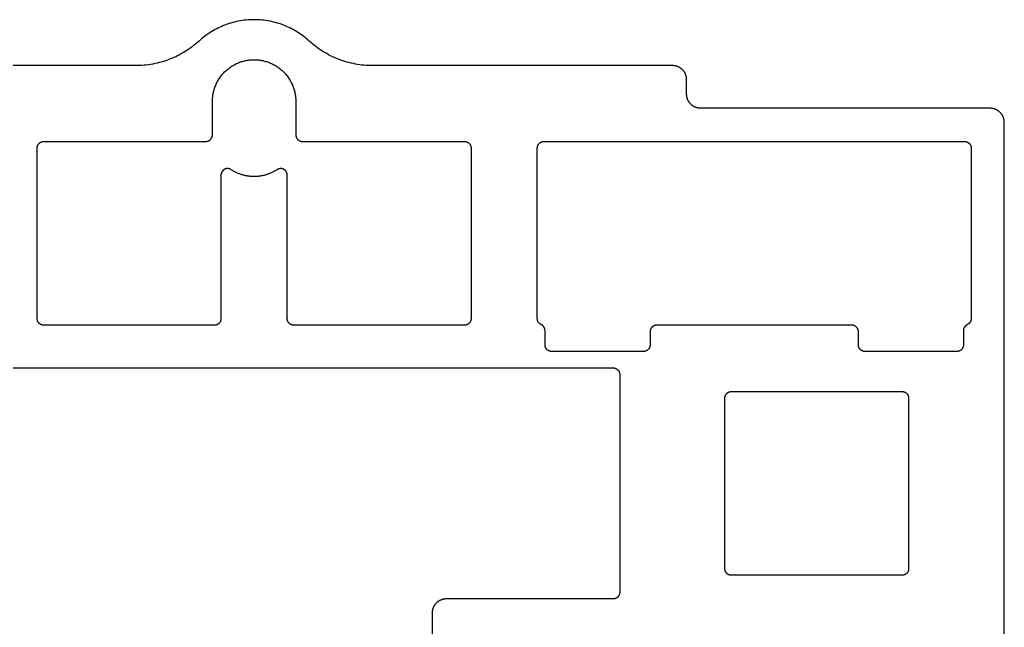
# Model space of a CAD drawing. Header units: millimetres. Extents: x 1057 to 1343, y -204 to -96.
# Drawn here: x 1267.9 to 1342.9, y -141.9 to -95.6 of the extents above; entities that cross this region are included whole.
import ezdxf

# ---------------------------------------------------------------- set-up
doc = ezdxf.new("R2010")
doc.units = ezdxf.units.MM
doc.layers.add('Layer 01', color=18, linetype='Continuous', true_color=0x000000)

msp = doc.modelspace()

# ---------------------------------------------------------------- linework, layer by layer
at = {"layer": 'Layer 01'}
for points in [[(1342.875, -196.55), (1342.875, -103.45), (1342.875, -103.426), (1342.874, -103.402), (1342.873, -103.378), (1342.871, -103.353), (1342.868, -103.329), (1342.865, -103.304), (1342.861, -103.279), (1342.857, -103.254), (1342.852, -103.229), (1342.847, -103.204), (1342.84, -103.179), (1342.834, -103.154), (1342.826, -103.129), (1342.818, -103.104), (1342.809, -103.079), (1342.8, -103.054), (1342.789, -103.03), (1342.779, -103.005), (1342.767, -102.981), (1342.755, -102.956), (1342.742, -102.932), (1342.729, -102.908), (1342.715, -102.885), (1342.7, -102.862), (1342.684, -102.839), (1342.668, -102.816), (1342.652, -102.794), (1342.635, -102.772), (1342.617, -102.751), (1342.598, -102.73), (1342.58, -102.71), (1342.56, -102.69), (1342.54, -102.67), (1342.52, -102.652), (1342.499, -102.633), (1342.478, -102.615), (1342.456, -102.598), (1342.434, -102.582), (1342.411, -102.566), (1342.388, -102.55), (1342.365, -102.535), (1342.342, -102.521), (1342.318, -102.508), (1342.294, -102.495), (1342.269, -102.483), (1342.245, -102.471), (1342.22, -102.461), (1342.196, -102.45), (1342.171, -102.441), (1342.146, -102.432), (1342.121, -102.424), (1342.096, -102.416), (1342.071, -102.41), (1342.046, -102.403), (1342.021, -102.398), (1341.996, -102.393), (1341.971, -102.389), (1341.946, -102.385), (1341.921, -102.382), (1341.897, -102.379), (1341.872, -102.377), (1341.848, -102.376), (1341.824, -102.375), (1341.8, -102.375), (1319.75, -102.375), (1319.726, -102.375), (1319.702, -102.374), (1319.678, -102.373), (1319.653, -102.371), (1319.629, -102.368), (1319.604, -102.365), (1319.579, -102.361), (1319.554, -102.357), (1319.529, -102.352), (1319.504, -102.347), (1319.479, -102.34), (1319.454, -102.334), (1319.429, -102.326), (1319.404, -102.318), (1319.379, -102.309), (1319.354, -102.3), (1319.33, -102.289), (1319.305, -102.279), (1319.281, -102.267), (1319.256, -102.255), (1319.232, -102.242), (1319.208, -102.229), (1319.185, -102.215), (1319.162, -102.2), (1319.139, -102.184), (1319.116, -102.168), (1319.094, -102.152), (1319.072, -102.135), (1319.051, -102.117), (1319.03, -102.098), (1319.01, -102.08), (1318.99, -102.06), (1318.97, -102.04), (1318.952, -102.02), (1318.933, -101.999), (1318.915, -101.978), (1318.898, -101.956), (1318.882, -101.934), (1318.866, -101.911), (1318.85, -101.888), (1318.835, -101.865), (1318.821, -101.842), (1318.808, -101.818), (1318.795, -101.794), (1318.783, -101.769), (1318.771, -101.745), (1318.761, -101.72), (1318.75, -101.696), (1318.741, -101.671), (1318.732, -101.646), (1318.724, -101.621), (1318.716, -101.596), (1318.71, -101.571), (1318.703, -101.546), (1318.698, -101.521), (1318.693, -101.496), (1318.689, -101.471), (1318.685, -101.446), (1318.682, -101.421), (1318.679, -101.397), (1318.677, -101.372), (1318.676, -101.348), (1318.675, -101.324), (1318.675, -101.3), (1318.675, -100.2), (1318.675, -100.176), (1318.674, -100.152), (1318.673, -100.128), (1318.671, -100.103), (1318.668, -100.079), (1318.665, -100.054), (1318.661, -100.029), (1318.657, -100.004), (1318.652, -99.979), (1318.647, -99.954), (1318.64, -99.929), (1318.634, -99.904), (1318.626, -99.879), (1318.618, -99.854), (1318.609, -99.829), (1318.6, -99.804), (1318.589, -99.78), (1318.579, -99.755), (1318.567, -99.731), (1318.555, -99.706), (1318.542, -99.682), (1318.529, -99.658), (1318.515, -99.635), (1318.5, -99.612), (1318.484, -99.589), (1318.468, -99.566), (1318.452, -99.544), (1318.435, -99.522), (1318.417, -99.501), (1318.398, -99.48), (1318.38, -99.46), (1318.36, -99.44), (1318.34, -99.42), (1318.32, -99.402), (1318.299, -99.383), (1318.278, -99.365), (1318.256, -99.348), (1318.234, -99.332), (1318.211, -99.316), (1318.188, -99.3), (1318.165, -99.285), (1318.142, -99.271), (1318.118, -99.258), (1318.094, -99.245), (1318.069, -99.233), (1318.045, -99.221), (1318.02, -99.211), (1317.996, -99.2), (1317.971, -99.191), (1317.946, -99.182), (1317.921, -99.174), (1317.896, -99.166), (1317.871, -99.16), (1317.846, -99.153), (1317.821, -99.148), (1317.796, -99.143), (1317.771, -99.139), (1317.746, -99.135), (1317.721, -99.132), (1317.697, -99.129), (1317.672, -99.127), (1317.648, -99.126), (1317.624, -99.125), (1317.6, -99.125), (1294.756, -99.125), (1294.593, -99.123), (1294.43, -99.118), (1294.267, -99.108), (1294.103, -99.095), (1293.939, -99.078), (1293.775, -99.058), (1293.611, -99.033), (1293.448, -99.005), (1293.285, -98.973), (1293.122, -98.937), (1292.96, -98.897), (1292.798, -98.853), (1292.638, -98.805), (1292.478, -98.754), (1292.32, -98.699), (1292.163, -98.64), (1292.007, -98.578), (1291.853, -98.512), (1291.7, -98.442), (1291.55, -98.369), (1291.401, -98.293), (1291.254, -98.213), (1291.11, -98.13), (1290.967, -98.043), (1290.827, -97.954), (1290.69, -97.862), (1290.555, -97.767), (1290.422, -97.669), (1290.292, -97.568), (1290.165, -97.465), (1290.041, -97.359), (1289.92, -97.251), (1289.822, -97.163), (1289.721, -97.077), (1289.618, -96.992), (1289.512, -96.909), (1289.403, -96.828), (1289.292, -96.748), (1289.178, -96.671), (1289.062, -96.595), (1288.943, -96.522), (1288.822, -96.45), (1288.699, -96.381), (1288.574, -96.315), (1288.446, -96.251), (1288.316, -96.19), (1288.184, -96.131), (1288.05, -96.076), (1287.915, -96.023), (1287.777, -95.973), (1287.638, -95.926), (1287.497, -95.883), (1287.355, -95.842), (1287.211, -95.805), (1287.066, -95.771), (1286.92, -95.741), (1286.773, -95.714), (1286.625, -95.69), (1286.476, -95.67), (1286.327, -95.654), (1286.177, -95.641), (1286.026, -95.632), (1285.876, -95.627), (1285.725, -95.625), (1285.574, -95.627), (1285.424, -95.632), (1285.273, -95.641), (1285.123, -95.654), (1284.974, -95.67), (1284.825, -95.69), (1284.677, -95.714), (1284.53, -95.741), (1284.384, -95.771), (1284.239, -95.805), (1284.095, -95.842), (1283.953, -95.883), (1283.812, -95.926), (1283.673, -95.973), (1283.535, -96.023), (1283.4, -96.076), (1283.266, -96.131), (1283.134, -96.19), (1283.004, -96.251), (1282.876, -96.315), (1282.751, -96.381), (1282.628, -96.45), (1282.507, -96.522), (1282.388, -96.595), (1282.272, -96.671), (1282.158, -96.748), (1282.047, -96.828), (1281.938, -96.909), (1281.832, -96.992), (1281.729, -97.077), (1281.628, -97.163), (1281.53, -97.251), (1281.409, -97.359), (1281.285, -97.465), (1281.158, -97.568), (1281.028, -97.669), (1280.895, -97.767), (1280.76, -97.862), (1280.623, -97.954), (1280.483, -98.043), (1280.34, -98.13), (1280.196, -98.213), (1280.049, -98.293), (1279.9, -98.369), (1279.75, -98.442), (1279.597, -98.512), (1279.443, -98.578), (1279.287, -98.64), (1279.13, -98.699), (1278.972, -98.754), (1278.812, -98.805), (1278.652, -98.853), (1278.49, -98.897), (1278.328, -98.937), (1278.165, -98.973), (1278.002, -99.005), (1277.839, -99.033), (1277.675, -99.058), (1277.511, -99.078), (1277.347, -99.095), (1277.183, -99.108), (1277.02, -99.118), (1276.857, -99.123), (1276.694, -99.125), (1123.306, -99.125)], [(1086.925, -122.15), (1313.075, -122.15), (1313.086, -122.15), (1313.097, -122.15), (1313.109, -122.151), (1313.12, -122.152), (1313.131, -122.153), (1313.143, -122.155), (1313.154, -122.156), (1313.166, -122.158), (1313.178, -122.161), (1313.189, -122.163), (1313.201, -122.166), (1313.213, -122.169), (1313.224, -122.173), (1313.236, -122.177), (1313.247, -122.181), (1313.259, -122.185), (1313.271, -122.19), (1313.282, -122.195), (1313.293, -122.2), (1313.305, -122.206), (1313.316, -122.212), (1313.327, -122.218), (1313.338, -122.225), (1313.349, -122.232), (1313.359, -122.239), (1313.37, -122.246), (1313.38, -122.254), (1313.39, -122.262), (1313.4, -122.27), (1313.41, -122.279), (1313.419, -122.287), (1313.429, -122.296), (1313.438, -122.306), (1313.446, -122.315), (1313.455, -122.325), (1313.463, -122.335), (1313.471, -122.345), (1313.479, -122.355), (1313.486, -122.366), (1313.493, -122.376), (1313.5, -122.387), (1313.507, -122.398), (1313.513, -122.409), (1313.519, -122.42), (1313.525, -122.432), (1313.53, -122.443), (1313.535, -122.454), (1313.54, -122.466), (1313.544, -122.478), (1313.548, -122.489), (1313.552, -122.501), (1313.556, -122.512), (1313.559, -122.524), (1313.562, -122.536), (1313.564, -122.547), (1313.567, -122.559), (1313.569, -122.571), (1313.57, -122.582), (1313.572, -122.594), (1313.573, -122.605), (1313.574, -122.616), (1313.575, -122.628), (1313.575, -122.639), (1313.575, -122.65), (1313.575, -139.25), (1313.575, -139.261), (1313.575, -139.272), (1313.574, -139.284), (1313.573, -139.295), (1313.572, -139.306), (1313.57, -139.318), (1313.569, -139.329), (1313.567, -139.341), (1313.564, -139.353), (1313.562, -139.364), (1313.559, -139.376), (1313.556, -139.388), (1313.552, -139.399), (1313.548, -139.411), (1313.544, -139.422), (1313.54, -139.434), (1313.535, -139.446), (1313.53, -139.457), (1313.525, -139.468), (1313.519, -139.48), (1313.513, -139.491), (1313.507, -139.502), (1313.5, -139.513), (1313.493, -139.524), (1313.486, -139.534), (1313.479, -139.545), (1313.471, -139.555), (1313.463, -139.565), (1313.455, -139.575), (1313.446, -139.585), (1313.438, -139.594), (1313.429, -139.604), (1313.419, -139.613), (1313.41, -139.621), (1313.4, -139.63), (1313.39, -139.638), (1313.38, -139.646), (1313.37, -139.654), (1313.359, -139.661), (1313.349, -139.668), (1313.338, -139.675), (1313.327, -139.682), (1313.316, -139.688), (1313.305, -139.694), (1313.293, -139.7), (1313.282, -139.705), (1313.271, -139.71), (1313.259, -139.715), (1313.247, -139.719), (1313.236, -139.723), (1313.224, -139.727), (1313.213, -139.731), (1313.201, -139.734), (1313.189, -139.737), (1313.178, -139.739), (1313.166, -139.742), (1313.154, -139.744), (1313.143, -139.745), (1313.131, -139.747), (1313.12, -139.748), (1313.109, -139.749), (1313.097, -139.75), (1313.086, -139.75), (1313.075, -139.75), (1300.362, -139.75), (1300.339, -139.75), (1300.315, -139.751), (1300.29, -139.752), (1300.266, -139.754), (1300.241, -139.757), (1300.217, -139.76), (1300.192, -139.764), (1300.167, -139.768), (1300.142, -139.773), (1300.117, -139.778), (1300.092, -139.785), (1300.067, -139.791), (1300.042, -139.799), (1300.017, -139.807), (1299.992, -139.816), (1299.967, -139.825), (1299.942, -139.836), (1299.917, -139.846), (1299.893, -139.858), (1299.869, -139.87), (1299.845, -139.883), (1299.821, -139.896), (1299.797, -139.91), (1299.774, -139.925), (1299.751, -139.941), (1299.729, -139.957), (1299.707, -139.973), (1299.685, -139.99), (1299.664, -140.008), (1299.643, -140.027), (1299.622, -140.045), (1299.602, -140.065), (1299.583, -140.085), (1299.564, -140.105), (1299.546, -140.126), (1299.528, -140.147), (1299.511, -140.169), (1299.494, -140.191), (1299.478, -140.214), (1299.463, -140.237), (1299.448, -140.26), (1299.434, -140.283), (1299.42, -140.307), (1299.408, -140.331), (1299.395, -140.356), (1299.384, -140.38), (1299.373, -140.405), (1299.363, -140.429), (1299.353, -140.454), (1299.345, -140.479), (1299.337, -140.504), (1299.329, -140.529), (1299.322, -140.554), (1299.316, -140.579), (1299.31, -140.604), (1299.305, -140.629), (1299.301, -140.654), (1299.297, -140.679), (1299.294, -140.704), (1299.292, -140.728), (1299.29, -140.753), (1299.289, -140.777), (1299.288, -140.801), (1299.287, -140.825), (1299.287, -158.3)]]:
    msp.add_lwpolyline(points, dxfattribs=at)
for points in [[(1283.976, -107.05), (1283.962, -107.041), (1283.948, -107.033), (1283.934, -107.025), (1283.919, -107.017), (1283.904, -107.01), (1283.889, -107.004), (1283.873, -106.998), (1283.857, -106.992), (1283.841, -106.987), (1283.824, -106.982), (1283.808, -106.978), (1283.791, -106.975), (1283.774, -106.972), (1283.757, -106.97), (1283.74, -106.968), (1283.722, -106.967), (1283.705, -106.967), (1283.688, -106.967), (1283.671, -106.968), (1283.654, -106.969), (1283.637, -106.971), (1283.62, -106.973), (1283.603, -106.976), (1283.586, -106.98), (1283.57, -106.984), (1283.554, -106.989), (1283.538, -106.994), (1283.522, -106.999), (1283.507, -107.005), (1283.492, -107.012), (1283.477, -107.019), (1283.463, -107.026), (1283.449, -107.034), (1283.435, -107.043), (1283.421, -107.052), (1283.408, -107.061), (1283.395, -107.071), (1283.382, -107.081), (1283.369, -107.092), (1283.356, -107.104), (1283.344, -107.115), (1283.332, -107.128), (1283.321, -107.141), (1283.31, -107.154), (1283.3, -107.167), (1283.289, -107.181), (1283.28, -107.196), (1283.271, -107.21), (1283.262, -107.225), (1283.254, -107.24), (1283.247, -107.256), (1283.24, -107.272), (1283.233, -107.288), (1283.227, -107.304), (1283.222, -107.32), (1283.217, -107.336), (1283.213, -107.352), (1283.21, -107.369), (1283.207, -107.385), (1283.204, -107.402), (1283.202, -107.418), (1283.201, -107.434), (1283.2, -107.451), (1283.2, -107.467), (1283.2, -118.4), (1283.2, -118.411), (1283.2, -118.422), (1283.199, -118.434), (1283.198, -118.445), (1283.197, -118.456), (1283.195, -118.468), (1283.194, -118.479), (1283.192, -118.491), (1283.189, -118.503), (1283.187, -118.514), (1283.184, -118.526), (1283.181, -118.538), (1283.177, -118.549), (1283.173, -118.561), (1283.169, -118.572), (1283.165, -118.584), (1283.16, -118.596), (1283.155, -118.607), (1283.15, -118.618), (1283.144, -118.63), (1283.138, -118.641), (1283.132, -118.652), (1283.125, -118.663), (1283.118, -118.674), (1283.111, -118.684), (1283.104, -118.695), (1283.096, -118.705), (1283.088, -118.715), (1283.08, -118.725), (1283.071, -118.735), (1283.063, -118.744), (1283.054, -118.754), (1283.044, -118.763), (1283.035, -118.771), (1283.025, -118.78), (1283.015, -118.788), (1283.005, -118.796), (1282.995, -118.804), (1282.984, -118.811), (1282.974, -118.818), (1282.963, -118.825), (1282.952, -118.832), (1282.941, -118.838), (1282.93, -118.844), (1282.918, -118.85), (1282.907, -118.855), (1282.896, -118.86), (1282.884, -118.865), (1282.872, -118.869), (1282.861, -118.873), (1282.849, -118.877), (1282.838, -118.881), (1282.826, -118.884), (1282.814, -118.887), (1282.803, -118.889), (1282.791, -118.892), (1282.779, -118.894), (1282.768, -118.895), (1282.756, -118.897), (1282.745, -118.898), (1282.734, -118.899), (1282.722, -118.9), (1282.711, -118.9), (1282.7, -118.9), (1269.7, -118.9), (1269.689, -118.9), (1269.678, -118.9), (1269.666, -118.899), (1269.655, -118.898), (1269.644, -118.897), (1269.632, -118.895), (1269.621, -118.894), (1269.609, -118.892), (1269.597, -118.889), (1269.586, -118.887), (1269.574, -118.884), (1269.562, -118.881), (1269.551, -118.877), (1269.539, -118.873), (1269.528, -118.869), (1269.516, -118.865), (1269.504, -118.86), (1269.493, -118.855), (1269.482, -118.85), (1269.47, -118.844), (1269.459, -118.838), (1269.448, -118.832), (1269.437, -118.825), (1269.426, -118.818), (1269.416, -118.811), (1269.405, -118.804), (1269.395, -118.796), (1269.385, -118.788), (1269.375, -118.78), (1269.365, -118.771), (1269.356, -118.763), (1269.346, -118.754), (1269.337, -118.744), (1269.329, -118.735), (1269.32, -118.725), (1269.312, -118.715), (1269.304, -118.705), (1269.296, -118.695), (1269.289, -118.684), (1269.282, -118.674), (1269.275, -118.663), (1269.268, -118.652), (1269.262, -118.641), (1269.256, -118.63), (1269.25, -118.618), (1269.245, -118.607), (1269.24, -118.596), (1269.235, -118.584), (1269.231, -118.572), (1269.227, -118.561), (1269.223, -118.549), (1269.219, -118.538), (1269.216, -118.526), (1269.213, -118.514), (1269.211, -118.503), (1269.208, -118.491), (1269.206, -118.479), (1269.205, -118.468), (1269.203, -118.456), (1269.202, -118.445), (1269.201, -118.434), (1269.2, -118.422), (1269.2, -118.411), (1269.2, -118.4), (1269.2, -105.4), (1269.2, -105.389), (1269.2, -105.378), (1269.201, -105.366), (1269.202, -105.355), (1269.203, -105.344), (1269.205, -105.332), (1269.206, -105.321), (1269.208, -105.309), (1269.211, -105.297), (1269.213, -105.286), (1269.216, -105.274), (1269.219, -105.262), (1269.223, -105.251), (1269.227, -105.239), (1269.231, -105.228), (1269.235, -105.216), (1269.24, -105.204), (1269.245, -105.193), (1269.25, -105.182), (1269.256, -105.17), (1269.262, -105.159), (1269.268, -105.148), (1269.275, -105.137), (1269.282, -105.126), (1269.289, -105.116), (1269.296, -105.105), (1269.304, -105.095), (1269.312, -105.085), (1269.32, -105.075), (1269.329, -105.065), (1269.337, -105.056), (1269.346, -105.046), (1269.356, -105.037), (1269.365, -105.029), (1269.375, -105.02), (1269.385, -105.012), (1269.395, -105.004), (1269.405, -104.996), (1269.416, -104.989), (1269.426, -104.982), (1269.437, -104.975), (1269.448, -104.968), (1269.459, -104.962), (1269.47, -104.956), (1269.482, -104.95), (1269.493, -104.945), (1269.504, -104.94), (1269.516, -104.935), (1269.528, -104.931), (1269.539, -104.927), (1269.551, -104.923), (1269.562, -104.919), (1269.574, -104.916), (1269.586, -104.913), (1269.597, -104.911), (1269.609, -104.908), (1269.621, -104.906), (1269.632, -104.905), (1269.644, -104.903), (1269.655, -104.902), (1269.666, -104.901), (1269.678, -104.9), (1269.689, -104.9), (1269.7, -104.9), (1282.05, -104.9), (1282.062, -104.9), (1282.074, -104.899), (1282.086, -104.899), (1282.098, -104.898), (1282.11, -104.896), (1282.122, -104.895), (1282.135, -104.893), (1282.147, -104.891), (1282.159, -104.888), (1282.171, -104.885), (1282.183, -104.882), (1282.195, -104.879), (1282.206, -104.875), (1282.218, -104.871), (1282.23, -104.867), (1282.241, -104.862), (1282.253, -104.857), (1282.264, -104.852), (1282.275, -104.846), (1282.286, -104.841), (1282.297, -104.835), (1282.308, -104.828), (1282.318, -104.822), (1282.329, -104.815), (1282.339, -104.808), (1282.349, -104.801), (1282.358, -104.794), (1282.368, -104.786), (1282.377, -104.778), (1282.386, -104.77), (1282.395, -104.762), (1282.404, -104.754), (1282.412, -104.745), (1282.42, -104.736), (1282.428, -104.727), (1282.436, -104.718), (1282.444, -104.708), (1282.451, -104.699), (1282.458, -104.689), (1282.465, -104.679), (1282.472, -104.668), (1282.478, -104.658), (1282.485, -104.647), (1282.491, -104.636), (1282.496, -104.625), (1282.502, -104.614), (1282.507, -104.603), (1282.512, -104.591), (1282.517, -104.58), (1282.521, -104.568), (1282.525, -104.556), (1282.529, -104.545), (1282.532, -104.533), (1282.535, -104.521), (1282.538, -104.509), (1282.541, -104.497), (1282.543, -104.485), (1282.545, -104.472), (1282.546, -104.46), (1282.548, -104.448), (1282.549, -104.436), (1282.549, -104.424), (1282.55, -104.412), (1282.55, -104.4), (1282.55, -101.85), (1282.551, -101.78), (1282.553, -101.708), (1282.557, -101.637), (1282.563, -101.565), (1282.57, -101.492), (1282.579, -101.419), (1282.59, -101.346), (1282.603, -101.272), (1282.618, -101.198), (1282.634, -101.124), (1282.652, -101.05), (1282.673, -100.976), (1282.695, -100.902), (1282.719, -100.828), (1282.745, -100.755), (1282.773, -100.681), (1282.803, -100.608), (1282.835, -100.536), (1282.869, -100.463), (1282.905, -100.392), (1282.943, -100.321), (1282.982, -100.251), (1283.024, -100.181), (1283.068, -100.113), (1283.113, -100.045), (1283.16, -99.978), (1283.209, -99.913), (1283.26, -99.849), (1283.313, -99.786), (1283.367, -99.724), (1283.423, -99.664), (1283.48, -99.605), (1283.539, -99.548), (1283.599, -99.492), (1283.661, -99.438), (1283.724, -99.385), (1283.788, -99.334), (1283.853, -99.285), (1283.92, -99.238), (1283.988, -99.193), (1284.056, -99.149), (1284.126, -99.107), (1284.196, -99.068), (1284.267, -99.03), (1284.338, -98.994), (1284.411, -98.96), (1284.483, -98.928), (1284.556, -98.898), (1284.63, -98.87), (1284.703, -98.844), (1284.777, -98.82), (1284.851, -98.798), (1284.925, -98.777), (1284.999, -98.759), (1285.073, -98.743), (1285.147, -98.728), (1285.221, -98.715), (1285.294, -98.704), (1285.367, -98.695), (1285.44, -98.688), (1285.512, -98.682), (1285.583, -98.678), (1285.655, -98.676), (1285.725, -98.675), (1285.795, -98.676), (1285.867, -98.678), (1285.938, -98.682), (1286.01, -98.688), (1286.083, -98.695), (1286.156, -98.704), (1286.229, -98.715), (1286.303, -98.728), (1286.377, -98.743), (1286.451, -98.759), (1286.525, -98.777), (1286.599, -98.798), (1286.673, -98.82), (1286.747, -98.844), (1286.82, -98.87), (1286.894, -98.898), (1286.967, -98.928), (1287.039, -98.96), (1287.112, -98.994), (1287.183, -99.03), (1287.254, -99.068), (1287.324, -99.107), (1287.394, -99.149), (1287.462, -99.193), (1287.53, -99.238), (1287.597, -99.285), (1287.662, -99.334), (1287.726, -99.385), (1287.789, -99.438), (1287.851, -99.492), (1287.911, -99.548), (1287.97, -99.605), (1288.027, -99.664), (1288.083, -99.724), (1288.137, -99.786), (1288.19, -99.849), (1288.241, -99.913), (1288.29, -99.978), (1288.337, -100.045), (1288.382, -100.113), (1288.426, -100.181), (1288.468, -100.251), (1288.507, -100.321), (1288.545, -100.392), (1288.581, -100.463), (1288.615, -100.536), (1288.647, -100.608), (1288.677, -100.681), (1288.705, -100.755), (1288.731, -100.828), (1288.755, -100.902), (1288.777, -100.976), (1288.798, -101.05), (1288.816, -101.124), (1288.832, -101.198), (1288.847, -101.272), (1288.86, -101.346), (1288.871, -101.419), (1288.88, -101.492), (1288.887, -101.565), (1288.893, -101.637), (1288.897, -101.708), (1288.899, -101.78), (1288.9, -101.85), (1288.9, -104.4), (1288.9, -104.411), (1288.9, -104.422), (1288.901, -104.434), (1288.902, -104.445), (1288.903, -104.456), (1288.905, -104.468), (1288.906, -104.479), (1288.908, -104.491), (1288.911, -104.503), (1288.913, -104.514), (1288.916, -104.526), (1288.919, -104.538), (1288.923, -104.549), (1288.927, -104.561), (1288.931, -104.572), (1288.935, -104.584), (1288.94, -104.596), (1288.945, -104.607), (1288.95, -104.618), (1288.956, -104.63), (1288.962, -104.641), (1288.968, -104.652), (1288.975, -104.663), (1288.982, -104.674), (1288.989, -104.684), (1288.996, -104.695), (1289.004, -104.705), (1289.012, -104.715), (1289.02, -104.725), (1289.029, -104.735), (1289.037, -104.744), (1289.046, -104.754), (1289.056, -104.763), (1289.065, -104.771), (1289.075, -104.78), (1289.085, -104.788), (1289.095, -104.796), (1289.105, -104.804), (1289.116, -104.811), (1289.126, -104.818), (1289.137, -104.825), (1289.148, -104.832), (1289.159, -104.838), (1289.17, -104.844), (1289.182, -104.85), (1289.193, -104.855), (1289.204, -104.86), (1289.216, -104.865), (1289.228, -104.869), (1289.239, -104.873), (1289.251, -104.877), (1289.262, -104.881), (1289.274, -104.884), (1289.286, -104.887), (1289.297, -104.889), (1289.309, -104.892), (1289.321, -104.894), (1289.332, -104.895), (1289.344, -104.897), (1289.355, -104.898), (1289.366, -104.899), (1289.378, -104.9), (1289.389, -104.9), (1289.4, -104.9), (1301.75, -104.9), (1301.761, -104.9), (1301.772, -104.9), (1301.784, -104.901), (1301.795, -104.902), (1301.806, -104.903), (1301.818, -104.905), (1301.829, -104.906), (1301.841, -104.908), (1301.853, -104.911), (1301.864, -104.913), (1301.876, -104.916), (1301.888, -104.919), (1301.899, -104.923), (1301.911, -104.927), (1301.922, -104.931), (1301.934, -104.935), (1301.946, -104.94), (1301.957, -104.945), (1301.968, -104.95), (1301.98, -104.956), (1301.991, -104.962), (1302.002, -104.968), (1302.013, -104.975), (1302.024, -104.982), (1302.034, -104.989), (1302.045, -104.996), (1302.055, -105.004), (1302.065, -105.012), (1302.075, -105.02), (1302.085, -105.029), (1302.094, -105.037), (1302.104, -105.046), (1302.113, -105.056), (1302.121, -105.065), (1302.13, -105.075), (1302.138, -105.085), (1302.146, -105.095), (1302.154, -105.105), (1302.161, -105.116), (1302.168, -105.126), (1302.175, -105.137), (1302.182, -105.148), (1302.188, -105.159), (1302.194, -105.17), (1302.2, -105.182), (1302.205, -105.193), (1302.21, -105.204), (1302.215, -105.216), (1302.219, -105.228), (1302.223, -105.239), (1302.227, -105.251), (1302.231, -105.262), (1302.234, -105.274), (1302.237, -105.286), (1302.239, -105.297), (1302.242, -105.309), (1302.244, -105.321), (1302.245, -105.332), (1302.247, -105.344), (1302.248, -105.355), (1302.249, -105.366), (1302.25, -105.378), (1302.25, -105.389), (1302.25, -105.4), (1302.25, -118.4), (1302.25, -118.411), (1302.25, -118.422), (1302.249, -118.434), (1302.248, -118.445), (1302.247, -118.456), (1302.245, -118.468), (1302.244, -118.479), (1302.242, -118.491), (1302.239, -118.503), (1302.237, -118.514), (1302.234, -118.526), (1302.231, -118.538), (1302.227, -118.549), (1302.223, -118.561), (1302.219, -118.572), (1302.215, -118.584), (1302.21, -118.596), (1302.205, -118.607), (1302.2, -118.618), (1302.194, -118.63), (1302.188, -118.641), (1302.182, -118.652), (1302.175, -118.663), (1302.168, -118.674), (1302.161, -118.684), (1302.154, -118.695), (1302.146, -118.705), (1302.138, -118.715), (1302.13, -118.725), (1302.121, -118.735), (1302.113, -118.744), (1302.104, -118.754), (1302.094, -118.763), (1302.085, -118.771), (1302.075, -118.78), (1302.065, -118.788), (1302.055, -118.796), (1302.045, -118.804), (1302.034, -118.811), (1302.024, -118.818), (1302.013, -118.825), (1302.002, -118.832), (1301.991, -118.838), (1301.98, -118.844), (1301.968, -118.85), (1301.957, -118.855), (1301.946, -118.86), (1301.934, -118.865), (1301.922, -118.869), (1301.911, -118.873), (1301.899, -118.877), (1301.888, -118.881), (1301.876, -118.884), (1301.864, -118.887), (1301.853, -118.889), (1301.841, -118.892), (1301.829, -118.894), (1301.818, -118.895), (1301.806, -118.897), (1301.795, -118.898), (1301.784, -118.899), (1301.772, -118.9), (1301.761, -118.9), (1301.75, -118.9), (1288.75, -118.9), (1288.739, -118.9), (1288.728, -118.9), (1288.716, -118.899), (1288.705, -118.898), (1288.694, -118.897), (1288.682, -118.895), (1288.671, -118.894), (1288.659, -118.892), (1288.647, -118.889), (1288.636, -118.887), (1288.624, -118.884), (1288.612, -118.881), (1288.601, -118.877), (1288.589, -118.873), (1288.578, -118.869), (1288.566, -118.865), (1288.554, -118.86), (1288.543, -118.855), (1288.532, -118.85), (1288.52, -118.844), (1288.509, -118.838), (1288.498, -118.832), (1288.487, -118.825), (1288.476, -118.818), (1288.466, -118.811), (1288.455, -118.804), (1288.445, -118.796), (1288.435, -118.788), (1288.425, -118.78), (1288.415, -118.771), (1288.406, -118.763), (1288.396, -118.754), (1288.387, -118.744), (1288.379, -118.735), (1288.37, -118.725), (1288.362, -118.715), (1288.354, -118.705), (1288.346, -118.695), (1288.339, -118.684), (1288.332, -118.674), (1288.325, -118.663), (1288.318, -118.652), (1288.312, -118.641), (1288.306, -118.63), (1288.3, -118.618), (1288.295, -118.607), (1288.29, -118.596), (1288.285, -118.584), (1288.281, -118.572), (1288.277, -118.561), (1288.273, -118.549), (1288.269, -118.538), (1288.266, -118.526), (1288.263, -118.514), (1288.261, -118.503), (1288.258, -118.491), (1288.256, -118.479), (1288.255, -118.468), (1288.253, -118.456), (1288.252, -118.445), (1288.251, -118.434), (1288.25, -118.422), (1288.25, -118.411), (1288.25, -118.4), (1288.25, -107.467), (1288.25, -107.451), (1288.249, -107.434), (1288.248, -107.418), (1288.246, -107.402), (1288.243, -107.385), (1288.24, -107.369), (1288.237, -107.352), (1288.233, -107.336), (1288.228, -107.32), (1288.223, -107.304), (1288.217, -107.288), (1288.21, -107.272), (1288.203, -107.256), (1288.196, -107.24), (1288.188, -107.225), (1288.179, -107.21), (1288.17, -107.196), (1288.161, -107.181), (1288.15, -107.167), (1288.14, -107.154), (1288.129, -107.141), (1288.118, -107.128), (1288.106, -107.115), (1288.094, -107.104), (1288.081, -107.092), (1288.068, -107.081), (1288.055, -107.071), (1288.042, -107.061), (1288.029, -107.052), (1288.015, -107.043), (1288.001, -107.034), (1287.987, -107.026), (1287.973, -107.019), (1287.958, -107.012), (1287.943, -107.005), (1287.928, -106.999), (1287.912, -106.994), (1287.896, -106.989), (1287.88, -106.984), (1287.864, -106.98), (1287.847, -106.976), (1287.83, -106.973), (1287.813, -106.971), (1287.796, -106.969), (1287.779, -106.968), (1287.762, -106.967), (1287.745, -106.967), (1287.728, -106.967), (1287.71, -106.968), (1287.693, -106.97), (1287.676, -106.972), (1287.659, -106.975), (1287.642, -106.978), (1287.626, -106.982), (1287.609, -106.987), (1287.593, -106.992), (1287.577, -106.998), (1287.561, -107.004), (1287.546, -107.01), (1287.531, -107.017), (1287.516, -107.025), (1287.502, -107.033), (1287.488, -107.041), (1287.474, -107.05), (1287.382, -107.108), (1287.334, -107.137), (1287.286, -107.165), (1287.237, -107.192), (1287.188, -107.218), (1287.137, -107.244), (1287.086, -107.268), (1287.035, -107.292), (1286.983, -107.315), (1286.93, -107.338), (1286.876, -107.359), (1286.823, -107.379), (1286.768, -107.399), (1286.713, -107.417), (1286.658, -107.435), (1286.602, -107.452), (1286.545, -107.467), (1286.488, -107.482), (1286.431, -107.495), (1286.374, -107.508), (1286.316, -107.52), (1286.258, -107.53), (1286.199, -107.539), (1286.14, -107.548), (1286.081, -107.555), (1286.022, -107.561), (1285.963, -107.566), (1285.904, -107.57), (1285.844, -107.573), (1285.785, -107.574), (1285.725, -107.575), (1285.665, -107.574), (1285.606, -107.573), (1285.546, -107.57), (1285.487, -107.566), (1285.428, -107.561), (1285.369, -107.555), (1285.31, -107.548), (1285.251, -107.539), (1285.192, -107.53), (1285.134, -107.52), (1285.076, -107.508), (1285.019, -107.495), (1284.962, -107.482), (1284.905, -107.467), (1284.848, -107.452), (1284.792, -107.435), (1284.737, -107.417), (1284.682, -107.399), (1284.627, -107.379), (1284.574, -107.359), (1284.52, -107.338), (1284.467, -107.315), (1284.415, -107.292), (1284.364, -107.268), (1284.313, -107.244), (1284.262, -107.218), (1284.213, -107.192), (1284.164, -107.165), (1284.116, -107.137), (1284.068, -107.108)], [(1340.056, -118.855), (1340.041, -118.863), (1340.026, -118.871), (1340.011, -118.879), (1340.003, -118.883), (1339.996, -118.888), (1339.988, -118.893), (1339.981, -118.898), (1339.974, -118.903), (1339.967, -118.908), (1339.96, -118.913), (1339.952, -118.919), (1339.945, -118.924), (1339.939, -118.93), (1339.932, -118.936), (1339.925, -118.942), (1339.918, -118.948), (1339.912, -118.955), (1339.906, -118.961), (1339.899, -118.968), (1339.893, -118.974), (1339.887, -118.981), (1339.881, -118.988), (1339.875, -118.995), (1339.869, -119.002), (1339.864, -119.01), (1339.858, -119.017), (1339.853, -119.025), (1339.848, -119.032), (1339.843, -119.04), (1339.838, -119.048), (1339.833, -119.055), (1339.828, -119.063), (1339.824, -119.071), (1339.82, -119.08), (1339.815, -119.088), (1339.811, -119.096), (1339.808, -119.104), (1339.804, -119.113), (1339.8, -119.121), (1339.797, -119.13), (1339.794, -119.138), (1339.791, -119.147), (1339.788, -119.155), (1339.785, -119.164), (1339.783, -119.172), (1339.78, -119.181), (1339.778, -119.19), (1339.776, -119.198), (1339.774, -119.207), (1339.772, -119.216), (1339.77, -119.225), (1339.769, -119.233), (1339.768, -119.242), (1339.767, -119.251), (1339.766, -119.259), (1339.764, -119.277), (1339.763, -119.294), (1339.763, -119.311), (1339.763, -120.4), (1339.763, -120.411), (1339.763, -120.422), (1339.762, -120.434), (1339.761, -120.445), (1339.76, -120.456), (1339.758, -120.468), (1339.757, -120.479), (1339.755, -120.491), (1339.752, -120.503), (1339.75, -120.514), (1339.747, -120.526), (1339.744, -120.538), (1339.74, -120.549), (1339.736, -120.561), (1339.732, -120.572), (1339.728, -120.584), (1339.723, -120.596), (1339.718, -120.607), (1339.713, -120.618), (1339.707, -120.63), (1339.701, -120.641), (1339.695, -120.652), (1339.688, -120.663), (1339.681, -120.674), (1339.674, -120.684), (1339.667, -120.695), (1339.659, -120.705), (1339.651, -120.715), (1339.643, -120.725), (1339.634, -120.735), (1339.626, -120.744), (1339.617, -120.754), (1339.607, -120.763), (1339.598, -120.771), (1339.588, -120.78), (1339.578, -120.788), (1339.568, -120.796), (1339.558, -120.804), (1339.547, -120.811), (1339.537, -120.818), (1339.526, -120.825), (1339.515, -120.832), (1339.504, -120.838), (1339.493, -120.844), (1339.481, -120.85), (1339.47, -120.855), (1339.459, -120.86), (1339.447, -120.865), (1339.435, -120.869), (1339.424, -120.873), (1339.412, -120.877), (1339.401, -120.881), (1339.389, -120.884), (1339.377, -120.887), (1339.366, -120.889), (1339.354, -120.892), (1339.342, -120.894), (1339.331, -120.895), (1339.319, -120.897), (1339.308, -120.898), (1339.297, -120.899), (1339.285, -120.9), (1339.274, -120.9), (1339.263, -120.9), (1332.263, -120.9), (1332.252, -120.9), (1332.241, -120.9), (1332.229, -120.899), (1332.218, -120.898), (1332.207, -120.897), (1332.195, -120.895), (1332.184, -120.894), (1332.172, -120.892), (1332.16, -120.889), (1332.149, -120.887), (1332.137, -120.884), (1332.125, -120.881), (1332.114, -120.877), (1332.102, -120.873), (1332.091, -120.869), (1332.079, -120.865), (1332.067, -120.86), (1332.056, -120.855), (1332.045, -120.85), (1332.033, -120.844), (1332.022, -120.838), (1332.011, -120.832), (1332, -120.825), (1331.989, -120.818), (1331.979, -120.811), (1331.968, -120.804), (1331.958, -120.796), (1331.948, -120.788), (1331.938, -120.78), (1331.928, -120.771), (1331.919, -120.763), (1331.909, -120.754), (1331.9, -120.744), (1331.892, -120.735), (1331.883, -120.725), (1331.875, -120.715), (1331.867, -120.705), (1331.859, -120.695), (1331.852, -120.684), (1331.845, -120.674), (1331.838, -120.663), (1331.831, -120.652), (1331.825, -120.641), (1331.819, -120.63), (1331.813, -120.618), (1331.808, -120.607), (1331.803, -120.596), (1331.798, -120.584), (1331.794, -120.572), (1331.79, -120.561), (1331.786, -120.549), (1331.782, -120.538), (1331.779, -120.526), (1331.776, -120.514), (1331.774, -120.503), (1331.771, -120.491), (1331.769, -120.479), (1331.768, -120.468), (1331.766, -120.456), (1331.765, -120.445), (1331.764, -120.434), (1331.763, -120.422), (1331.763, -120.411), (1331.763, -120.4), (1331.763, -119.4), (1331.763, -119.389), (1331.763, -119.378), (1331.762, -119.366), (1331.761, -119.355), (1331.76, -119.344), (1331.758, -119.332), (1331.757, -119.321), (1331.755, -119.309), (1331.752, -119.297), (1331.75, -119.286), (1331.747, -119.274), (1331.744, -119.262), (1331.74, -119.251), (1331.736, -119.239), (1331.732, -119.228), (1331.728, -119.216), (1331.723, -119.204), (1331.718, -119.193), (1331.713, -119.182), (1331.707, -119.17), (1331.701, -119.159), (1331.695, -119.148), (1331.688, -119.137), (1331.681, -119.126), (1331.674, -119.116), (1331.667, -119.105), (1331.659, -119.095), (1331.651, -119.085), (1331.643, -119.075), (1331.634, -119.065), (1331.626, -119.056), (1331.617, -119.046), (1331.607, -119.037), (1331.598, -119.029), (1331.588, -119.02), (1331.578, -119.012), (1331.568, -119.004), (1331.558, -118.996), (1331.547, -118.989), (1331.537, -118.982), (1331.526, -118.975), (1331.515, -118.968), (1331.504, -118.962), (1331.493, -118.956), (1331.481, -118.95), (1331.47, -118.945), (1331.459, -118.94), (1331.447, -118.935), (1331.435, -118.931), (1331.424, -118.927), (1331.412, -118.923), (1331.401, -118.919), (1331.389, -118.916), (1331.377, -118.913), (1331.366, -118.911), (1331.354, -118.908), (1331.342, -118.906), (1331.331, -118.905), (1331.319, -118.903), (1331.308, -118.902), (1331.297, -118.901), (1331.285, -118.9), (1331.274, -118.9), (1331.263, -118.9), (1316.387, -118.9), (1316.376, -118.9), (1316.365, -118.9), (1316.353, -118.901), (1316.342, -118.902), (1316.331, -118.903), (1316.319, -118.905), (1316.308, -118.906), (1316.296, -118.908), (1316.284, -118.911), (1316.273, -118.913), (1316.261, -118.916), (1316.249, -118.919), (1316.238, -118.923), (1316.226, -118.927), (1316.215, -118.931), (1316.203, -118.935), (1316.191, -118.94), (1316.18, -118.945), (1316.169, -118.95), (1316.157, -118.956), (1316.146, -118.962), (1316.135, -118.968), (1316.124, -118.975), (1316.113, -118.982), (1316.103, -118.989), (1316.092, -118.996), (1316.082, -119.004), (1316.072, -119.012), (1316.062, -119.02), (1316.052, -119.029), (1316.043, -119.037), (1316.033, -119.046), (1316.024, -119.056), (1316.016, -119.065), (1316.007, -119.075), (1315.999, -119.085), (1315.991, -119.095), (1315.983, -119.105), (1315.976, -119.116), (1315.969, -119.126), (1315.962, -119.137), (1315.955, -119.148), (1315.949, -119.159), (1315.943, -119.17), (1315.937, -119.182), (1315.932, -119.193), (1315.927, -119.204), (1315.922, -119.216), (1315.918, -119.228), (1315.914, -119.239), (1315.91, -119.251), (1315.906, -119.262), (1315.903, -119.274), (1315.9, -119.286), (1315.898, -119.297), (1315.895, -119.309), (1315.893, -119.321), (1315.892, -119.332), (1315.89, -119.344), (1315.889, -119.355), (1315.888, -119.366), (1315.887, -119.378), (1315.887, -119.389), (1315.887, -119.4), (1315.887, -120.4), (1315.887, -120.411), (1315.887, -120.422), (1315.886, -120.434), (1315.885, -120.445), (1315.884, -120.456), (1315.882, -120.468), (1315.881, -120.479), (1315.879, -120.491), (1315.876, -120.503), (1315.874, -120.514), (1315.871, -120.526), (1315.868, -120.538), (1315.864, -120.549), (1315.86, -120.561), (1315.856, -120.572), (1315.852, -120.584), (1315.847, -120.596), (1315.842, -120.607), (1315.837, -120.618), (1315.831, -120.63), (1315.825, -120.641), (1315.819, -120.652), (1315.812, -120.663), (1315.805, -120.674), (1315.798, -120.684), (1315.791, -120.695), (1315.783, -120.705), (1315.775, -120.715), (1315.767, -120.725), (1315.758, -120.735), (1315.75, -120.744), (1315.741, -120.754), (1315.731, -120.763), (1315.722, -120.771), (1315.712, -120.78), (1315.702, -120.788), (1315.692, -120.796), (1315.682, -120.804), (1315.671, -120.811), (1315.661, -120.818), (1315.65, -120.825), (1315.639, -120.832), (1315.628, -120.838), (1315.617, -120.844), (1315.605, -120.85), (1315.594, -120.855), (1315.583, -120.86), (1315.571, -120.865), (1315.559, -120.869), (1315.548, -120.873), (1315.536, -120.877), (1315.525, -120.881), (1315.513, -120.884), (1315.501, -120.887), (1315.49, -120.889), (1315.478, -120.892), (1315.466, -120.894), (1315.455, -120.895), (1315.443, -120.897), (1315.432, -120.898), (1315.421, -120.899), (1315.409, -120.9), (1315.398, -120.9), (1315.387, -120.9), (1308.387, -120.9), (1308.376, -120.9), (1308.365, -120.9), (1308.353, -120.899), (1308.342, -120.898), (1308.331, -120.897), (1308.319, -120.895), (1308.308, -120.894), (1308.296, -120.892), (1308.284, -120.889), (1308.273, -120.887), (1308.261, -120.884), (1308.249, -120.881), (1308.238, -120.877), (1308.226, -120.873), (1308.215, -120.869), (1308.203, -120.865), (1308.191, -120.86), (1308.18, -120.855), (1308.169, -120.85), (1308.157, -120.844), (1308.146, -120.838), (1308.135, -120.832), (1308.124, -120.825), (1308.113, -120.818), (1308.103, -120.811), (1308.092, -120.804), (1308.082, -120.796), (1308.072, -120.788), (1308.062, -120.78), (1308.052, -120.771), (1308.043, -120.763), (1308.033, -120.754), (1308.024, -120.744), (1308.016, -120.735), (1308.007, -120.725), (1307.999, -120.715), (1307.991, -120.705), (1307.983, -120.695), (1307.976, -120.684), (1307.969, -120.674), (1307.962, -120.663), (1307.955, -120.652), (1307.949, -120.641), (1307.943, -120.63), (1307.937, -120.618), (1307.932, -120.607), (1307.927, -120.596), (1307.922, -120.584), (1307.918, -120.572), (1307.914, -120.561), (1307.91, -120.549), (1307.906, -120.538), (1307.903, -120.526), (1307.9, -120.514), (1307.898, -120.503), (1307.895, -120.491), (1307.893, -120.479), (1307.892, -120.468), (1307.89, -120.456), (1307.889, -120.445), (1307.888, -120.434), (1307.887, -120.422), (1307.887, -120.411), (1307.887, -120.4), (1307.887, -119.311), (1307.887, -119.294), (1307.886, -119.277), (1307.884, -119.259), (1307.883, -119.251), (1307.882, -119.242), (1307.881, -119.233), (1307.88, -119.225), (1307.878, -119.216), (1307.876, -119.207), (1307.874, -119.198), (1307.872, -119.19), (1307.87, -119.181), (1307.867, -119.172), (1307.865, -119.164), (1307.862, -119.155), (1307.859, -119.147), (1307.856, -119.138), (1307.853, -119.13), (1307.85, -119.121), (1307.846, -119.113), (1307.842, -119.104), (1307.839, -119.096), (1307.835, -119.088), (1307.83, -119.08), (1307.826, -119.071), (1307.822, -119.063), (1307.817, -119.055), (1307.812, -119.048), (1307.807, -119.04), (1307.802, -119.032), (1307.797, -119.025), (1307.792, -119.017), (1307.786, -119.01), (1307.781, -119.002), (1307.775, -118.995), (1307.769, -118.988), (1307.763, -118.981), (1307.757, -118.974), (1307.751, -118.968), (1307.744, -118.961), (1307.738, -118.955), (1307.732, -118.948), (1307.725, -118.942), (1307.718, -118.936), (1307.711, -118.93), (1307.705, -118.924), (1307.698, -118.919), (1307.69, -118.913), (1307.683, -118.908), (1307.676, -118.903), (1307.669, -118.898), (1307.662, -118.893), (1307.654, -118.888), (1307.647, -118.883), (1307.639, -118.879), (1307.624, -118.871), (1307.609, -118.863), (1307.593, -118.855), (1307.578, -118.848), (1307.563, -118.84), (1307.548, -118.832), (1307.54, -118.827), (1307.533, -118.823), (1307.525, -118.818), (1307.518, -118.813), (1307.511, -118.808), (1307.504, -118.803), (1307.497, -118.797), (1307.489, -118.792), (1307.482, -118.786), (1307.476, -118.78), (1307.469, -118.775), (1307.462, -118.769), (1307.455, -118.762), (1307.449, -118.756), (1307.443, -118.75), (1307.436, -118.743), (1307.43, -118.736), (1307.424, -118.729), (1307.418, -118.723), (1307.412, -118.715), (1307.406, -118.708), (1307.401, -118.701), (1307.395, -118.694), (1307.39, -118.686), (1307.385, -118.679), (1307.38, -118.671), (1307.375, -118.663), (1307.37, -118.655), (1307.365, -118.647), (1307.361, -118.639), (1307.357, -118.631), (1307.352, -118.623), (1307.348, -118.615), (1307.345, -118.606), (1307.341, -118.598), (1307.337, -118.59), (1307.334, -118.581), (1307.331, -118.573), (1307.328, -118.564), (1307.325, -118.556), (1307.322, -118.547), (1307.32, -118.538), (1307.317, -118.53), (1307.315, -118.521), (1307.313, -118.512), (1307.311, -118.504), (1307.309, -118.495), (1307.307, -118.486), (1307.306, -118.477), (1307.305, -118.469), (1307.304, -118.46), (1307.303, -118.451), (1307.301, -118.434), (1307.3, -118.417), (1307.3, -118.4), (1307.3, -105.4), (1307.3, -105.389), (1307.3, -105.378), (1307.301, -105.366), (1307.302, -105.355), (1307.303, -105.344), (1307.305, -105.332), (1307.306, -105.321), (1307.308, -105.309), (1307.311, -105.297), (1307.313, -105.286), (1307.316, -105.274), (1307.319, -105.262), (1307.323, -105.251), (1307.327, -105.239), (1307.331, -105.228), (1307.335, -105.216), (1307.34, -105.204), (1307.345, -105.193), (1307.35, -105.182), (1307.356, -105.17), (1307.362, -105.159), (1307.368, -105.148), (1307.375, -105.137), (1307.382, -105.126), (1307.389, -105.116), (1307.396, -105.105), (1307.404, -105.095), (1307.412, -105.085), (1307.42, -105.075), (1307.429, -105.065), (1307.437, -105.056), (1307.446, -105.046), (1307.456, -105.037), (1307.465, -105.029), (1307.475, -105.02), (1307.485, -105.012), (1307.495, -105.004), (1307.505, -104.996), (1307.516, -104.989), (1307.526, -104.982), (1307.537, -104.975), (1307.548, -104.968), (1307.559, -104.962), (1307.57, -104.956), (1307.582, -104.95), (1307.593, -104.945), (1307.604, -104.94), (1307.616, -104.935), (1307.628, -104.931), (1307.639, -104.927), (1307.651, -104.923), (1307.662, -104.919), (1307.674, -104.916), (1307.686, -104.913), (1307.697, -104.911), (1307.709, -104.908), (1307.721, -104.906), (1307.732, -104.905), (1307.744, -104.903), (1307.755, -104.902), (1307.766, -104.901), (1307.778, -104.9), (1307.789, -104.9), (1307.8, -104.9), (1339.85, -104.9), (1339.861, -104.9), (1339.872, -104.9), (1339.884, -104.901), (1339.895, -104.902), (1339.906, -104.903), (1339.918, -104.905), (1339.929, -104.906), (1339.941, -104.908), (1339.953, -104.911), (1339.964, -104.913), (1339.976, -104.916), (1339.988, -104.919), (1339.999, -104.923), (1340.011, -104.927), (1340.022, -104.931), (1340.034, -104.935), (1340.046, -104.94), (1340.057, -104.945), (1340.068, -104.95), (1340.08, -104.956), (1340.091, -104.962), (1340.102, -104.968), (1340.113, -104.975), (1340.124, -104.982), (1340.134, -104.989), (1340.145, -104.996), (1340.155, -105.004), (1340.165, -105.012), (1340.175, -105.02), (1340.185, -105.029), (1340.194, -105.037), (1340.204, -105.046), (1340.213, -105.056), (1340.221, -105.065), (1340.23, -105.075), (1340.238, -105.085), (1340.246, -105.095), (1340.254, -105.105), (1340.261, -105.116), (1340.268, -105.126), (1340.275, -105.137), (1340.282, -105.148), (1340.288, -105.159), (1340.294, -105.17), (1340.3, -105.182), (1340.305, -105.193), (1340.31, -105.204), (1340.315, -105.216), (1340.319, -105.228), (1340.323, -105.239), (1340.327, -105.251), (1340.331, -105.262), (1340.334, -105.274), (1340.337, -105.286), (1340.339, -105.297), (1340.342, -105.309), (1340.344, -105.321), (1340.345, -105.332), (1340.347, -105.344), (1340.348, -105.355), (1340.349, -105.366), (1340.35, -105.378), (1340.35, -105.389), (1340.35, -105.4), (1340.35, -118.4), (1340.35, -118.417), (1340.349, -118.434), (1340.347, -118.451), (1340.346, -118.46), (1340.345, -118.469), (1340.344, -118.477), (1340.343, -118.486), (1340.341, -118.495), (1340.339, -118.504), (1340.337, -118.512), (1340.335, -118.521), (1340.333, -118.53), (1340.33, -118.538), (1340.328, -118.547), (1340.325, -118.556), (1340.322, -118.564), (1340.319, -118.573), (1340.316, -118.581), (1340.313, -118.59), (1340.309, -118.598), (1340.305, -118.606), (1340.302, -118.615), (1340.298, -118.623), (1340.293, -118.631), (1340.289, -118.639), (1340.285, -118.647), (1340.28, -118.655), (1340.275, -118.663), (1340.27, -118.671), (1340.265, -118.679), (1340.26, -118.686), (1340.255, -118.694), (1340.249, -118.701), (1340.244, -118.708), (1340.238, -118.715), (1340.232, -118.723), (1340.226, -118.729), (1340.22, -118.736), (1340.214, -118.743), (1340.207, -118.75), (1340.201, -118.756), (1340.195, -118.762), (1340.188, -118.769), (1340.181, -118.775), (1340.174, -118.78), (1340.168, -118.786), (1340.161, -118.792), (1340.153, -118.797), (1340.146, -118.803), (1340.139, -118.808), (1340.132, -118.813), (1340.125, -118.818), (1340.117, -118.823), (1340.11, -118.827), (1340.102, -118.832), (1340.087, -118.84), (1340.072, -118.848)], [(1335.088, -123.95), (1335.099, -123.95), (1335.11, -123.95), (1335.121, -123.951), (1335.132, -123.952), (1335.144, -123.953), (1335.155, -123.955), (1335.167, -123.956), (1335.178, -123.958), (1335.19, -123.961), (1335.202, -123.963), (1335.213, -123.966), (1335.225, -123.969), (1335.237, -123.973), (1335.248, -123.977), (1335.26, -123.981), (1335.272, -123.985), (1335.283, -123.99), (1335.295, -123.995), (1335.306, -124), (1335.317, -124.006), (1335.328, -124.012), (1335.339, -124.018), (1335.35, -124.025), (1335.361, -124.032), (1335.372, -124.039), (1335.382, -124.046), (1335.393, -124.054), (1335.403, -124.062), (1335.413, -124.07), (1335.422, -124.079), (1335.432, -124.087), (1335.441, -124.096), (1335.45, -124.106), (1335.459, -124.115), (1335.467, -124.125), (1335.476, -124.135), (1335.484, -124.145), (1335.491, -124.155), (1335.499, -124.166), (1335.506, -124.176), (1335.513, -124.187), (1335.519, -124.198), (1335.526, -124.209), (1335.532, -124.22), (1335.537, -124.232), (1335.543, -124.243), (1335.548, -124.254), (1335.552, -124.266), (1335.557, -124.278), (1335.561, -124.289), (1335.565, -124.301), (1335.568, -124.312), (1335.571, -124.324), (1335.574, -124.336), (1335.577, -124.347), (1335.579, -124.359), (1335.581, -124.371), (1335.583, -124.382), (1335.584, -124.394), (1335.585, -124.405), (1335.586, -124.416), (1335.587, -124.428), (1335.587, -124.439), (1335.588, -124.45), (1335.588, -137.45), (1335.587, -137.461), (1335.587, -137.472), (1335.586, -137.484), (1335.585, -137.495), (1335.584, -137.506), (1335.583, -137.518), (1335.581, -137.529), (1335.579, -137.541), (1335.577, -137.553), (1335.574, -137.564), (1335.571, -137.576), (1335.568, -137.588), (1335.565, -137.599), (1335.561, -137.611), (1335.557, -137.622), (1335.552, -137.634), (1335.548, -137.646), (1335.543, -137.657), (1335.537, -137.668), (1335.532, -137.68), (1335.526, -137.691), (1335.519, -137.702), (1335.513, -137.713), (1335.506, -137.724), (1335.499, -137.734), (1335.491, -137.745), (1335.484, -137.755), (1335.476, -137.765), (1335.467, -137.775), (1335.459, -137.785), (1335.45, -137.794), (1335.441, -137.804), (1335.432, -137.813), (1335.422, -137.821), (1335.413, -137.83), (1335.403, -137.838), (1335.393, -137.846), (1335.382, -137.854), (1335.372, -137.861), (1335.361, -137.868), (1335.35, -137.875), (1335.339, -137.882), (1335.328, -137.888), (1335.317, -137.894), (1335.306, -137.9), (1335.295, -137.905), (1335.283, -137.91), (1335.272, -137.915), (1335.26, -137.919), (1335.248, -137.923), (1335.237, -137.927), (1335.225, -137.931), (1335.213, -137.934), (1335.202, -137.937), (1335.19, -137.939), (1335.178, -137.942), (1335.167, -137.944), (1335.155, -137.945), (1335.144, -137.947), (1335.132, -137.948), (1335.121, -137.949), (1335.11, -137.95), (1335.099, -137.95), (1335.088, -137.95), (1322.088, -137.95), (1322.076, -137.95), (1322.065, -137.95), (1322.054, -137.949), (1322.043, -137.948), (1322.031, -137.947), (1322.02, -137.945), (1322.008, -137.944), (1321.997, -137.942), (1321.985, -137.939), (1321.973, -137.937), (1321.962, -137.934), (1321.95, -137.931), (1321.938, -137.927), (1321.927, -137.923), (1321.915, -137.919), (1321.903, -137.915), (1321.892, -137.91), (1321.88, -137.905), (1321.869, -137.9), (1321.858, -137.894), (1321.847, -137.888), (1321.836, -137.882), (1321.825, -137.875), (1321.814, -137.868), (1321.803, -137.861), (1321.793, -137.854), (1321.782, -137.846), (1321.772, -137.838), (1321.762, -137.83), (1321.753, -137.821), (1321.743, -137.813), (1321.734, -137.804), (1321.725, -137.794), (1321.716, -137.785), (1321.708, -137.775), (1321.699, -137.765), (1321.691, -137.755), (1321.684, -137.745), (1321.676, -137.734), (1321.669, -137.724), (1321.662, -137.713), (1321.656, -137.702), (1321.649, -137.691), (1321.643, -137.68), (1321.638, -137.668), (1321.632, -137.657), (1321.627, -137.646), (1321.623, -137.634), (1321.618, -137.622), (1321.614, -137.611), (1321.61, -137.599), (1321.607, -137.588), (1321.604, -137.576), (1321.601, -137.564), (1321.598, -137.553), (1321.596, -137.541), (1321.594, -137.529), (1321.592, -137.518), (1321.591, -137.506), (1321.59, -137.495), (1321.589, -137.484), (1321.588, -137.472), (1321.588, -137.461), (1321.588, -137.45), (1321.588, -124.45), (1321.588, -124.439), (1321.588, -124.428), (1321.589, -124.416), (1321.59, -124.405), (1321.591, -124.394), (1321.592, -124.382), (1321.594, -124.371), (1321.596, -124.359), (1321.598, -124.347), (1321.601, -124.336), (1321.604, -124.324), (1321.607, -124.312), (1321.61, -124.301), (1321.614, -124.289), (1321.618, -124.278), (1321.623, -124.266), (1321.627, -124.254), (1321.632, -124.243), (1321.638, -124.232), (1321.643, -124.22), (1321.649, -124.209), (1321.656, -124.198), (1321.662, -124.187), (1321.669, -124.176), (1321.676, -124.166), (1321.684, -124.155), (1321.691, -124.145), (1321.699, -124.135), (1321.708, -124.125), (1321.716, -124.115), (1321.725, -124.106), (1321.734, -124.096), (1321.743, -124.087), (1321.753, -124.079), (1321.762, -124.07), (1321.772, -124.062), (1321.782, -124.054), (1321.793, -124.046), (1321.803, -124.039), (1321.814, -124.032), (1321.825, -124.025), (1321.836, -124.018), (1321.847, -124.012), (1321.858, -124.006), (1321.869, -124), (1321.88, -123.995), (1321.892, -123.99), (1321.903, -123.985), (1321.915, -123.981), (1321.927, -123.977), (1321.938, -123.973), (1321.95, -123.969), (1321.962, -123.966), (1321.973, -123.963), (1321.985, -123.961), (1321.997, -123.958), (1322.008, -123.956), (1322.02, -123.955), (1322.031, -123.953), (1322.043, -123.952), (1322.054, -123.951), (1322.065, -123.95), (1322.076, -123.95), (1322.088, -123.95)]]:
    msp.add_lwpolyline(points, close=True, dxfattribs=at)

doc.saveas('drawing.dxf')
